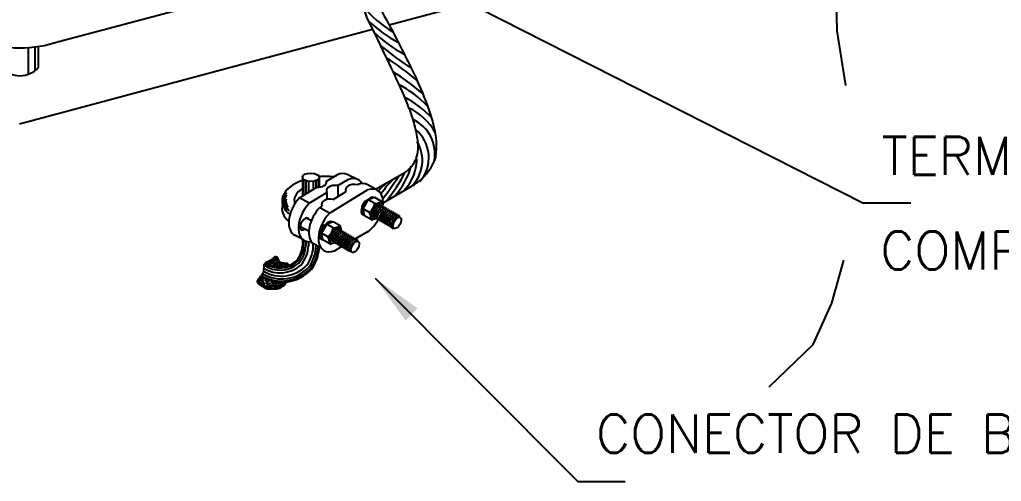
# Model space of a CAD drawing. Header units: millimetres. Extents: x -6218.7 to -6205.6, y -4425 to -4413.8.
# Drawn here: x -6213.36 to -6208.2, y -4421.31 to -4418.89 of the extents above; entities that cross this region are included whole.
import ezdxf

# ---------------------------------------------------------------- set-up
doc = ezdxf.new("R2010")
doc.units = ezdxf.units.MM
doc.header["$LTSCALE"] = 10
doc.layers.add('Termotécnica', color=7, linetype='Continuous')
doc.styles.add('r80', font='romans.shx')

msp = doc.modelspace()

# ---------------------------------------------------------------- linework, layer by layer
at = {"layer": 'Termotécnica', "color": 3}
for p, q in [((-6211.4154, -4418.9139), (-6209.0203, -4418.2722)), ((-6213.3568, -4419.4341), (-6211.5031, -4418.9374)), ((-6211.7447, -4419.7355), (-6211.6888, -4419.7014)), ((-6211.684, -4419.7588), (-6211.6342, -4419.7284)), ((-6211.5846, -4419.725), (-6211.6365, -4419.7002)), ((-6211.8854, -4419.8225), (-6211.7951, -4419.7673)), ((-6211.7292, -4419.9036), (-6211.528, -4419.7807)), ((-6211.7087, -4419.8308), (-6211.641, -4419.7895)), ((-6211.684, -4419.7587), (-6211.684, -4419.8158)), ((-6211.4806, -4419.7811), (-6211.5303, -4419.7525)), ((-6211.8355, -4419.8513), (-6211.8854, -4419.8225)), ((-6211.8355, -4419.8513), (-6211.742, -4419.7942)), ((-6211.742, -4419.7942), (-6211.742, -4419.8318)), ((-6211.7799, -4419.8744), (-6211.7669, -4419.8664)), ((-6211.7292, -4419.9036), (-6211.7799, -4419.8744)), ((-6211.446, -4419.8766), (-6211.4462, -4419.8754)), ((-6211.5929, -4420.0376), (-6211.5265, -4419.9999)), ((-6211.8652, -4420.044), (-6211.9112, -4420.018)), ((-6211.6641, -4420.0043), (-6211.6643, -4420.0031)), ((-6211.7699, -4420.0878), (-6211.8209, -4420.0587)), ((-6211.7027, -4420.1007), (-6211.6619, -4420.0772))]:
    msp.add_line(p, q, dxfattribs=at)
at = {"layer": 'Termotécnica', "color": 4}
msp.add_line((-6213.1504, -4419.0013), (-6211.587, -4418.5823), dxfattribs=at)
at = {"layer": 'Termotécnica', "color": 2}
for p, q in [((-6211.3604, -4418.6134), (-6208.9228, -4419.8507)), ((-6213.2593, -4419.0276), (-6213.2593, -4419.1386)), ((-6211.871, -4419.715), (-6211.871, -4419.8137)), ((-6211.7828, -4419.7142), (-6211.7828, -4419.767)), ((-6211.4863, -4419.7779), (-6211.3443, -4419.6959)), ((-6211.4466, -4419.8483), (-6211.2825, -4419.7534)), ((-6211.5522, -4419.8808), (-6211.5248, -4419.8334)), ((-6211.5374, -4419.8367), (-6211.533, -4419.8393)), ((-6211.5331, -4419.8374), (-6211.5286, -4419.84)), ((-6211.5331, -4419.8374), (-6211.5298, -4419.8421)), ((-6211.533, -4419.8393), (-6211.5303, -4419.8431)), ((-6211.4906, -4419.8215), (-6211.5248, -4419.8334)), ((-6211.4911, -4419.8529), (-6211.5248, -4419.8334)), ((-6211.4545, -4419.8423), (-6211.4906, -4419.8215)), ((-6211.5454, -4419.9164), (-6211.5522, -4419.8808)), ((-6211.5187, -4419.9002), (-6211.5522, -4419.8808)), ((-6211.4635, -4419.8593), (-6211.4645, -4419.8667)), ((-6211.4635, -4419.8593), (-6211.4645, -4419.8667)), ((-6211.4544, -4419.8638), (-6211.4555, -4419.8719)), ((-6211.4476, -4419.8681), (-6211.4519, -4419.846)), ((-6211.4454, -4419.869), (-6211.4465, -4419.8771)), ((-6211.4364, -4419.8742), (-6211.4373, -4419.8816)), ((-6211.4267, -4419.8797), (-6211.4276, -4419.8871)), ((-6211.4179, -4419.885), (-6211.4189, -4419.8923)), ((-6211.4089, -4419.8902), (-6211.4098, -4419.8976)), ((-6211.3998, -4419.8955), (-6211.4008, -4419.9028)), ((-6208.6728, -4419.8507), (-6208.9228, -4419.8507)), ((-6211.8238, -4419.9432), (-6211.8509, -4419.9289)), ((-6211.5093, -4419.9373), (-6211.5454, -4419.9164)), ((-6211.4805, -4419.9293), (-6211.5048, -4419.9377)), ((-6211.5018, -4419.9173), (-6211.4979, -4419.9151)), ((-6211.5018, -4419.9173), (-6211.4979, -4419.9151)), ((-6211.497, -4419.9249), (-6211.4889, -4419.9203)), ((-6211.488, -4419.9301), (-6211.4799, -4419.9255)), ((-6211.479, -4419.9353), (-6211.4709, -4419.9307)), ((-6211.4692, -4419.9408), (-6211.4611, -4419.9362)), ((-6211.4605, -4419.946), (-6211.4524, -4419.9414)), ((-6211.4515, -4419.9513), (-6211.4433, -4419.9467)), ((-6211.391, -4419.9006), (-6211.392, -4419.908)), ((-6211.3821, -4419.9057), (-6211.3831, -4419.9131)), ((-6211.3731, -4419.9107), (-6211.374, -4419.9181)), ((-6211.363, -4419.9155), (-6211.3641, -4419.925)), ((-6211.8371, -4419.9985), (-6211.8831, -4419.9742)), ((-6211.7703, -4420.0085), (-6211.7429, -4419.9611)), ((-6211.7555, -4419.9644), (-6211.7511, -4419.967)), ((-6211.7512, -4419.9651), (-6211.7467, -4419.9677)), ((-6211.7512, -4419.9651), (-6211.7479, -4419.9698)), ((-6211.7511, -4419.967), (-6211.7484, -4419.9708)), ((-6211.7087, -4419.9492), (-6211.7429, -4419.9611)), ((-6211.7092, -4419.9806), (-6211.7429, -4419.9611)), ((-6211.6726, -4419.97), (-6211.7087, -4419.9492)), ((-6211.6816, -4419.987), (-6211.6826, -4419.9944)), ((-6211.6725, -4419.9915), (-6211.6736, -4419.9996)), ((-6211.6657, -4419.9958), (-6211.67, -4419.9737)), ((-6211.6635, -4419.9967), (-6211.6646, -4420.0049)), ((-6211.4424, -4419.9565), (-6211.4343, -4419.9519)), ((-6211.4336, -4419.9616), (-6211.4255, -4419.957)), ((-6211.4247, -4419.9668), (-6211.4166, -4419.9622)), ((-6211.4157, -4419.9718), (-6211.4076, -4419.9672)), ((-6211.4063, -4419.9768), (-6211.3981, -4419.9722)), ((-6211.3983, -4419.9838), (-6211.3927, -4419.9799)), ((-6211.871, -4420.0407), (-6211.871, -4420.0768)), ((-6211.7635, -4420.0441), (-6211.7703, -4420.0085)), ((-6211.7368, -4420.0279), (-6211.7703, -4420.0085)), ((-6211.7274, -4420.065), (-6211.7635, -4420.0441)), ((-6211.7199, -4420.045), (-6211.716, -4420.0428)), ((-6211.7151, -4420.0526), (-6211.707, -4420.048)), ((-6211.6545, -4420.0019), (-6211.6554, -4420.0093)), ((-6211.6448, -4420.0074), (-6211.6457, -4420.0148)), ((-6211.636, -4420.0127), (-6211.637, -4420.02)), ((-6211.627, -4420.0179), (-6211.6279, -4420.0253)), ((-6211.6179, -4420.0232), (-6211.6189, -4420.0305)), ((-6211.6091, -4420.0283), (-6211.6101, -4420.0357)), ((-6211.6002, -4420.0334), (-6211.6012, -4420.0408)), ((-6211.5912, -4420.0385), (-6211.5921, -4420.0458)), ((-6211.5813, -4420.0437), (-6211.5823, -4420.0511)), ((-6211.7828, -4420.0805), (-6211.7828, -4420.0848)), ((-6211.6986, -4420.057), (-6211.7229, -4420.0654)), ((-6211.7061, -4420.0578), (-6211.698, -4420.0532)), ((-6211.6971, -4420.063), (-6211.689, -4420.0584)), ((-6211.6873, -4420.0685), (-6211.6792, -4420.0639)), ((-6211.6786, -4420.0737), (-6211.6705, -4420.0691)), ((-6211.6696, -4420.079), (-6211.6614, -4420.0744)), ((-6211.6605, -4420.0842), (-6211.6524, -4420.0796)), ((-6211.6517, -4420.0893), (-6211.6436, -4420.0848)), ((-6211.6428, -4420.0945), (-6211.6347, -4420.0899)), ((-6211.6338, -4420.0995), (-6211.6257, -4420.0949)), ((-6211.6239, -4420.1048), (-6211.6158, -4420.1002)), ((-6211.4892, -4420.2449), (-6210.424, -4421.3118)), ((-6210.424, -4421.3118), (-6210.174, -4421.3118))]:
    msp.add_line(p, q, dxfattribs=at)
at = {"layer": 'Termotécnica', "color": 1}
for p, q in [((-6213.3113, -4419.0334), (-6213.3113, -4419.1738)), ((-6213.2763, -4419.03), (-6213.2763, -4419.1545)), ((-6211.8648, -4419.7258), (-6211.8648, -4419.8099)), ((-6211.8536, -4419.7319), (-6211.8536, -4419.803)), ((-6211.8388, -4419.7354), (-6211.8388, -4419.794)), ((-6211.8148, -4419.7355), (-6211.8148, -4419.7793)), ((-6211.8001, -4419.7322), (-6211.8001, -4419.7703)), ((-6211.7889, -4419.7258), (-6211.7889, -4419.7674)), ((-6211.8648, -4420.0444), (-6211.8648, -4420.0744)), ((-6211.8536, -4420.0499), (-6211.8536, -4420.0746)), ((-6211.8388, -4420.0528), (-6211.8388, -4420.0749)), ((-6212.0259, -4420.1437), (-6212.0199, -4420.1462)), ((-6212.0229, -4420.1497), (-6212.0259, -4420.1437)), ((-6212.0199, -4420.1462), (-6212.0229, -4420.1497)), ((-6212.0127, -4420.1324), (-6212.0106, -4420.1323)), ((-6212.0344, -4420.1637), (-6212.0284, -4420.1662)), ((-6212.0314, -4420.1696), (-6212.0344, -4420.1637)), ((-6212.0284, -4420.1662), (-6212.0314, -4420.1696)), ((-6211.9671, -4420.1721), (-6211.9611, -4420.1746)), ((-6211.9641, -4420.1781), (-6211.9671, -4420.1721)), ((-6211.9611, -4420.1746), (-6211.9641, -4420.1781)), ((-6211.9572, -4420.1706), (-6211.9512, -4420.1731)), ((-6211.9542, -4420.1766), (-6211.9572, -4420.1706)), ((-6211.9512, -4420.1731), (-6211.9542, -4420.1766)), ((-6212.0782, -4420.2519), (-6212.0753, -4420.2484)), ((-6212.0488, -4420.2598), (-6212.0459, -4420.2564)), ((-6212.0459, -4420.2564), (-6212.0446, -4420.2589)), ((-6212.0882, -4420.2773), (-6212.0852, -4420.2738)), ((-6212.0822, -4420.2798), (-6212.0882, -4420.2773)), ((-6212.0852, -4420.2738), (-6212.0822, -4420.2798)), ((-6212.0728, -4420.2818), (-6212.0698, -4420.2783)), ((-6212.0446, -4420.2589), (-6212.0488, -4420.2598)), ((-6212.0459, -4420.2937), (-6212.0429, -4420.2902)), ((-6212.0399, -4420.2962), (-6212.0459, -4420.2937)), ((-6212.0429, -4420.2902), (-6212.0399, -4420.2962)), ((-6212.0254, -4420.2688), (-6212.0194, -4420.2713)), ((-6212.0224, -4420.2748), (-6212.0254, -4420.2688)), ((-6212.0194, -4420.2713), (-6212.0224, -4420.2748)), ((-6212, -4420.2917), (-6211.994, -4420.2942)), ((-6211.997, -4420.2977), (-6212, -4420.2917)), ((-6211.994, -4420.2942), (-6211.997, -4420.2977)), ((-6211.9801, -4420.2673), (-6211.9741, -4420.2698)), ((-6211.9771, -4420.2733), (-6211.9801, -4420.2673)), ((-6211.9741, -4420.2698), (-6211.9771, -4420.2733))]:
    msp.add_line(p, q, dxfattribs=at)
for points in [[(-6209.0153, -4419.2322), (-6209.0601, -4418.946), (-6209.0682, -4418.6238), (-6209.0182, -4418.2565), (-6208.8885, -4417.8352), (-6208.7622, -4417.5701)], [(-6212.0127, -4420.1324), (-6212.0148, -4420.133), (-6212.0168, -4420.1341), (-6212.0189, -4420.1356), (-6212.021, -4420.1374), (-6212.0232, -4420.1394), (-6212.0255, -4420.1415), (-6212.028, -4420.1437), (-6212.0306, -4420.1458), (-6212.0334, -4420.1479), (-6212.0363, -4420.1498), (-6212.0394, -4420.1516), (-6212.0426, -4420.1533), (-6212.0458, -4420.155), (-6212.049, -4420.1565), (-6212.0523, -4420.158), (-6212.0554, -4420.1594), (-6212.0585, -4420.1608), (-6212.0615, -4420.1623), (-6212.0643, -4420.1638), (-6212.0668, -4420.1656), (-6212.069, -4420.1677), (-6212.0709, -4420.1702), (-6212.0724, -4420.1732), (-6212.0735, -4420.1768), (-6212.074, -4420.1811), (-6212.0743, -4420.1859), (-6212.0744, -4420.1912), (-6212.0746, -4420.1968), (-6212.075, -4420.2026), (-6212.0758, -4420.2086), (-6212.0772, -4420.2145), (-6212.0794, -4420.2203), (-6212.0824, -4420.2258), (-6212.0862, -4420.2311), (-6212.0903, -4420.2361), (-6212.0946, -4420.2409), (-6212.0988, -4420.2453), (-6212.1025, -4420.2496), (-6212.1056, -4420.2535), (-6212.1077, -4420.2572), (-6212.1087, -4420.2606), (-6212.1085, -4420.2637), (-6212.1074, -4420.2667), (-6212.1056, -4420.2695), (-6212.103, -4420.2721), (-6212.1, -4420.2747), (-6212.0966, -4420.2772), (-6212.0929, -4420.2797), (-6212.0892, -4420.2822), (-6212.0854, -4420.2847), (-6212.0816, -4420.2871), (-6212.0779, -4420.2895), (-6212.0743, -4420.2917), (-6212.0708, -4420.2937), (-6212.0675, -4420.2955), (-6212.0645, -4420.297), (-6212.0617, -4420.2982), (-6212.0591, -4420.2992), (-6212.0566, -4420.3), (-6212.0539, -4420.3005), (-6212.0511, -4420.3009), (-6212.048, -4420.3011), (-6212.0444, -4420.3013), (-6212.0403, -4420.3013), (-6212.0355, -4420.3014), (-6212.0302, -4420.3013), (-6212.0246, -4420.3012), (-6212.0188, -4420.301), (-6212.013, -4420.3006), (-6212.0074, -4420.3002), (-6212.0022, -4420.2995), (-6211.9975, -4420.2986), (-6211.9935, -4420.2975), (-6211.9902, -4420.2962), (-6211.9873, -4420.2949), (-6211.9848, -4420.2934), (-6211.9827, -4420.292), (-6211.9807, -4420.2906), (-6211.9789, -4420.2893), (-6211.977, -4420.2882), (-6211.9751, -4420.2872), (-6211.9731, -4420.2863), (-6211.9711, -4420.2855), (-6211.969, -4420.2846), (-6211.9669, -4420.2834), (-6211.9648, -4420.282), (-6211.9628, -4420.2802), (-6211.9609, -4420.2779), (-6211.959, -4420.275), (-6211.9572, -4420.2715), (-6211.9556, -4420.2676), (-6211.9545, -4420.2642)], [(-6212.0131, -4420.1656), (-6212.014, -4420.1656), (-6212.0149, -4420.1654), (-6212.0158, -4420.1651), (-6212.0167, -4420.1647), (-6212.0175, -4420.1642), (-6212.0182, -4420.1636), (-6212.0189, -4420.163), (-6212.0194, -4420.1624), (-6212.0199, -4420.1617), (-6212.0202, -4420.161), (-6212.0204, -4420.1602), (-6212.0205, -4420.1594), (-6212.0205, -4420.1586), (-6212.0203, -4420.1577), (-6212.0201, -4420.1567), (-6212.0198, -4420.1558), (-6212.0194, -4420.1548), (-6212.0189, -4420.1537), (-6212.0184, -4420.1527), (-6212.0178, -4420.1518), (-6212.0171, -4420.1508), (-6212.0165, -4420.15), (-6212.0158, -4420.1493), (-6212.0151, -4420.1488), (-6212.0144, -4420.1485), (-6212.0138, -4420.1483), (-6212.0132, -4420.1482), (-6212.0126, -4420.1483), (-6212.0121, -4420.1485), (-6212.0116, -4420.1488), (-6212.0111, -4420.1492), (-6212.0108, -4420.1497), (-6212.0105, -4420.1502), (-6212.0103, -4420.1508), (-6212.0101, -4420.1514), (-6212.01, -4420.1521), (-6212.0099, -4420.1528), (-6212.0097, -4420.1535), (-6212.0096, -4420.1543), (-6212.0094, -4420.1552), (-6212.0091, -4420.156), (-6212.0088, -4420.1569), (-6212.0085, -4420.1578), (-6212.0083, -4420.1587), (-6212.0081, -4420.1596), (-6212.008, -4420.1605), (-6212.0079, -4420.1613), (-6212.008, -4420.1621), (-6212.0083, -4420.1629), (-6212.0087, -4420.1635), (-6212.0092, -4420.1641), (-6212.0098, -4420.1646), (-6212.0106, -4420.1651), (-6212.0113, -4420.1654), (-6212.0122, -4420.1656)], [(-6211.9451, -4420.1778), (-6211.945, -4420.1777), (-6211.9448, -4420.1748), (-6211.9449, -4420.1724), (-6211.9456, -4420.1706), (-6211.947, -4420.1692), (-6211.9492, -4420.1682), (-6211.9523, -4420.1675), (-6211.9561, -4420.1672), (-6211.9605, -4420.167), (-6211.9652, -4420.1668), (-6211.9701, -4420.1666), (-6211.9748, -4420.1661), (-6211.9792, -4420.1654), (-6211.983, -4420.1642), (-6211.9862, -4420.1626), (-6211.9887, -4420.1605), (-6211.9907, -4420.158), (-6211.9924, -4420.1553), (-6211.9937, -4420.1524), (-6211.9949, -4420.1495), (-6211.9961, -4420.1466), (-6211.9974, -4420.1438), (-6211.9989, -4420.1411), (-6212.0006, -4420.1388), (-6212.0024, -4420.1367), (-6212.0044, -4420.135), (-6212.0064, -4420.1337), (-6212.0085, -4420.1328), (-6212.0106, -4420.1323)], [(-6212.005, -4420.1471), (-6212.0054, -4420.147), (-6212.0059, -4420.1469), (-6212.0063, -4420.1467), (-6212.0067, -4420.1465), (-6212.0071, -4420.1462), (-6212.0075, -4420.1459), (-6212.0078, -4420.1456), (-6212.0081, -4420.1453), (-6212.0082, -4420.1449), (-6212.0084, -4420.1445), (-6212.0085, -4420.1442), (-6212.0085, -4420.1437), (-6212.0084, -4420.1433), (-6212.0084, -4420.1429), (-6212.0082, -4420.1424), (-6212.008, -4420.142), (-6212.0078, -4420.1415), (-6212.0075, -4420.141), (-6212.0072, -4420.1405), (-6212.0069, -4420.14), (-6212.0065, -4420.1396), (-6212.0062, -4420.1392), (-6212.0058, -4420.1389), (-6212.0055, -4420.1386), (-6212.0051, -4420.1385), (-6212.0048, -4420.1384), (-6212.0045, -4420.1384), (-6212.0042, -4420.1384), (-6212.0039, -4420.1386), (-6212.0037, -4420.1387), (-6212.0035, -4420.1389), (-6212.0033, -4420.1392), (-6212.0032, -4420.1395), (-6212.0031, -4420.1397), (-6212.0031, -4420.1401), (-6212.003, -4420.1404), (-6212.003, -4420.1408), (-6212.0029, -4420.1412), (-6212.0029, -4420.1416), (-6212.0028, -4420.142), (-6212.0027, -4420.1424), (-6212.0026, -4420.1429), (-6212.0025, -4420.1433), (-6212.0024, -4420.1438), (-6212.0023, -4420.1442), (-6212.0023, -4420.1447), (-6212.0023, -4420.1451), (-6212.0024, -4420.1455), (-6212.0025, -4420.1459), (-6212.0027, -4420.1462), (-6212.003, -4420.1465), (-6212.0033, -4420.1467), (-6212.0037, -4420.1469), (-6212.0041, -4420.147), (-6212.0045, -4420.1471)], [(-6209.4187, -4420.8151), (-6209.1869, -4420.5933), (-6209.088, -4420.3763), (-6209.026, -4420.1507)], [(-6212.0135, -4420.1776), (-6212.0139, -4420.1775), (-6212.0144, -4420.1774), (-6212.0148, -4420.1772), (-6212.0152, -4420.177), (-6212.0156, -4420.1767), (-6212.016, -4420.1764), (-6212.0163, -4420.1761), (-6212.0165, -4420.1757), (-6212.0167, -4420.1754), (-6212.0169, -4420.175), (-6212.0169, -4420.1746), (-6212.017, -4420.1742), (-6212.0169, -4420.1738), (-6212.0168, -4420.1734), (-6212.0167, -4420.1729), (-6212.0165, -4420.1724), (-6212.0163, -4420.1719), (-6212.016, -4420.1714), (-6212.0157, -4420.171), (-6212.0154, -4420.1705), (-6212.015, -4420.1701), (-6212.0147, -4420.1697), (-6212.0143, -4420.1694), (-6212.014, -4420.1691), (-6212.0136, -4420.1689), (-6212.0133, -4420.1689), (-6212.013, -4420.1689), (-6212.0127, -4420.1689), (-6212.0124, -4420.169), (-6212.0122, -4420.1692), (-6212.012, -4420.1694), (-6212.0118, -4420.1697), (-6212.0117, -4420.1699), (-6212.0116, -4420.1702), (-6212.0116, -4420.1705), (-6212.0115, -4420.1709), (-6212.0115, -4420.1712), (-6212.0114, -4420.1716), (-6212.0114, -4420.172), (-6212.0113, -4420.1725), (-6212.0112, -4420.1729), (-6212.0111, -4420.1734), (-6212.011, -4420.1738), (-6212.0109, -4420.1743), (-6212.0108, -4420.1747), (-6212.0108, -4420.1752), (-6212.0108, -4420.1756), (-6212.0108, -4420.176), (-6212.011, -4420.1763), (-6212.0112, -4420.1767), (-6212.0115, -4420.1769), (-6212.0118, -4420.1772), (-6212.0122, -4420.1774), (-6212.0126, -4420.1775), (-6212.013, -4420.1775)], [(-6211.9943, -4420.1786), (-6211.9953, -4420.1785), (-6211.9962, -4420.1783), (-6211.9971, -4420.178), (-6211.9979, -4420.1776), (-6211.9987, -4420.1772), (-6211.9995, -4420.1766), (-6212.0002, -4420.176), (-6212.0007, -4420.1753), (-6212.0011, -4420.1747), (-6212.0015, -4420.1739), (-6212.0017, -4420.1732), (-6212.0017, -4420.1724), (-6212.0017, -4420.1715), (-6212.0016, -4420.1706), (-6212.0014, -4420.1697), (-6212.0011, -4420.1687), (-6212.0007, -4420.1677), (-6212.0002, -4420.1667), (-6211.9996, -4420.1657), (-6211.999, -4420.1647), (-6211.9984, -4420.1638), (-6211.9977, -4420.163), (-6211.9971, -4420.1623), (-6211.9964, -4420.1618), (-6211.9957, -4420.1614), (-6211.9951, -4420.1612), (-6211.9944, -4420.1612), (-6211.9939, -4420.1613), (-6211.9933, -4420.1615), (-6211.9928, -4420.1618), (-6211.9924, -4420.1622), (-6211.9921, -4420.1626), (-6211.9918, -4420.1631), (-6211.9916, -4420.1637), (-6211.9914, -4420.1643), (-6211.9913, -4420.165), (-6211.9911, -4420.1657), (-6211.991, -4420.1665), (-6211.9908, -4420.1673), (-6211.9906, -4420.1681), (-6211.9904, -4420.169), (-6211.9901, -4420.1699), (-6211.9898, -4420.1708), (-6211.9896, -4420.1717), (-6211.9894, -4420.1726), (-6211.9892, -4420.1735), (-6211.9892, -4420.1743), (-6211.9893, -4420.1751), (-6211.9896, -4420.1758), (-6211.99, -4420.1765), (-6211.9905, -4420.1771), (-6211.9911, -4420.1776), (-6211.9918, -4420.178), (-6211.9926, -4420.1783), (-6211.9935, -4420.1785)], [(-6211.9803, -4420.1794), (-6211.9808, -4420.1793), (-6211.9812, -4420.1792), (-6211.9817, -4420.179), (-6211.9821, -4420.1788), (-6211.9825, -4420.1785), (-6211.9828, -4420.1782), (-6211.9831, -4420.1779), (-6211.9834, -4420.1776), (-6211.9836, -4420.1772), (-6211.9837, -4420.1768), (-6211.9838, -4420.1765), (-6211.9838, -4420.1761), (-6211.9838, -4420.1756), (-6211.9837, -4420.1752), (-6211.9836, -4420.1747), (-6211.9834, -4420.1743), (-6211.9832, -4420.1738), (-6211.9829, -4420.1733), (-6211.9826, -4420.1728), (-6211.9822, -4420.1723), (-6211.9819, -4420.1719), (-6211.9815, -4420.1715), (-6211.9812, -4420.1712), (-6211.9808, -4420.1709), (-6211.9805, -4420.1708), (-6211.9802, -4420.1707), (-6211.9798, -4420.1707), (-6211.9796, -4420.1708), (-6211.9793, -4420.1709), (-6211.9791, -4420.171), (-6211.9789, -4420.1712), (-6211.9787, -4420.1715), (-6211.9786, -4420.1718), (-6211.9785, -4420.1721), (-6211.9784, -4420.1724), (-6211.9784, -4420.1727), (-6211.9783, -4420.1731), (-6211.9783, -4420.1735), (-6211.9782, -4420.1739), (-6211.9782, -4420.1743), (-6211.9781, -4420.1747), (-6211.9779, -4420.1752), (-6211.9778, -4420.1756), (-6211.9777, -4420.1761), (-6211.9777, -4420.1766), (-6211.9776, -4420.177), (-6211.9776, -4420.1774), (-6211.9777, -4420.1778), (-6211.9779, -4420.1782), (-6211.9781, -4420.1785), (-6211.9784, -4420.1788), (-6211.9787, -4420.179), (-6211.9791, -4420.1792), (-6211.9795, -4420.1793), (-6211.9799, -4420.1794)], [(-6212.0887, -4420.2708), (-6212.0896, -4420.2707), (-6212.0905, -4420.2705), (-6212.0914, -4420.2702), (-6212.0923, -4420.2698), (-6212.0931, -4420.2694), (-6212.0939, -4420.2688), (-6212.0945, -4420.2682), (-6212.0951, -4420.2675), (-6212.0955, -4420.2669), (-6212.0958, -4420.2661), (-6212.096, -4420.2654), (-6212.0961, -4420.2646), (-6212.0961, -4420.2637), (-6212.096, -4420.2628), (-6212.0957, -4420.2619), (-6212.0954, -4420.2609), (-6212.095, -4420.2599), (-6212.0945, -4420.2589), (-6212.094, -4420.2579), (-6212.0934, -4420.2569), (-6212.0928, -4420.256), (-6212.0921, -4420.2552), (-6212.0914, -4420.2545), (-6212.0908, -4420.254), (-6212.0901, -4420.2536), (-6212.0894, -4420.2534), (-6212.0888, -4420.2534), (-6212.0882, -4420.2535), (-6212.0877, -4420.2537), (-6212.0872, -4420.254), (-6212.0868, -4420.2544), (-6212.0864, -4420.2548), (-6212.0862, -4420.2553), (-6212.0859, -4420.2559), (-6212.0858, -4420.2565), (-6212.0856, -4420.2572), (-6212.0855, -4420.2579), (-6212.0853, -4420.2587), (-6212.0852, -4420.2595), (-6212.085, -4420.2603), (-6212.0847, -4420.2612), (-6212.0845, -4420.2621), (-6212.0842, -4420.263), (-6212.0839, -4420.2639), (-6212.0837, -4420.2648), (-6212.0836, -4420.2657), (-6212.0836, -4420.2665), (-6212.0837, -4420.2673), (-6212.0839, -4420.268), (-6212.0843, -4420.2687), (-6212.0848, -4420.2693), (-6212.0855, -4420.2698), (-6212.0862, -4420.2702), (-6212.087, -4420.2705), (-6212.0878, -4420.2707)], [(-6212.0876, -4420.2469), (-6212.088, -4420.2469), (-6212.0885, -4420.2467), (-6212.0889, -4420.2466), (-6212.0893, -4420.2463), (-6212.0897, -4420.2461), (-6212.0901, -4420.2458), (-6212.0904, -4420.2455), (-6212.0907, -4420.2451), (-6212.0909, -4420.2447), (-6212.091, -4420.2444), (-6212.0911, -4420.244), (-6212.0911, -4420.2436), (-6212.0911, -4420.2432), (-6212.091, -4420.2427), (-6212.0908, -4420.2423), (-6212.0906, -4420.2418), (-6212.0904, -4420.2413), (-6212.0901, -4420.2408), (-6212.0898, -4420.2403), (-6212.0895, -4420.2399), (-6212.0892, -4420.2394), (-6212.0888, -4420.239), (-6212.0884, -4420.2387), (-6212.0881, -4420.2385), (-6212.0877, -4420.2383), (-6212.0874, -4420.2382), (-6212.0871, -4420.2382), (-6212.0868, -4420.2383), (-6212.0866, -4420.2384), (-6212.0863, -4420.2386), (-6212.0861, -4420.2388), (-6212.086, -4420.239), (-6212.0858, -4420.2393), (-6212.0857, -4420.2396), (-6212.0857, -4420.2399), (-6212.0856, -4420.2402), (-6212.0856, -4420.2406), (-6212.0855, -4420.241), (-6212.0855, -4420.2414), (-6212.0854, -4420.2418), (-6212.0853, -4420.2423), (-6212.0852, -4420.2427), (-6212.0851, -4420.2432), (-6212.085, -4420.2436), (-6212.0849, -4420.2441), (-6212.0849, -4420.2445), (-6212.0849, -4420.2449), (-6212.085, -4420.2453), (-6212.0851, -4420.2457), (-6212.0853, -4420.246), (-6212.0856, -4420.2463), (-6212.0859, -4420.2465), (-6212.0863, -4420.2467), (-6212.0867, -4420.2468), (-6212.0871, -4420.2469)], [(-6212.0535, -4420.2628), (-6212.0539, -4420.2627), (-6212.0544, -4420.2626), (-6212.0548, -4420.2624), (-6212.0552, -4420.2622), (-6212.0556, -4420.2619), (-6212.056, -4420.2616), (-6212.0563, -4420.2613), (-6212.0565, -4420.261), (-6212.0567, -4420.2606), (-6212.0569, -4420.2602), (-6212.057, -4420.2599), (-6212.057, -4420.2595), (-6212.0569, -4420.259), (-6212.0568, -4420.2586), (-6212.0567, -4420.2581), (-6212.0565, -4420.2577), (-6212.0563, -4420.2572), (-6212.056, -4420.2567), (-6212.0557, -4420.2562), (-6212.0554, -4420.2557), (-6212.055, -4420.2553), (-6212.0547, -4420.2549), (-6212.0543, -4420.2546), (-6212.054, -4420.2543), (-6212.0536, -4420.2542), (-6212.0533, -4420.2541), (-6212.053, -4420.2541), (-6212.0527, -4420.2542), (-6212.0524, -4420.2543), (-6212.0522, -4420.2544), (-6212.052, -4420.2547), (-6212.0518, -4420.2549), (-6212.0517, -4420.2552), (-6212.0516, -4420.2555), (-6212.0516, -4420.2558), (-6212.0515, -4420.2561), (-6212.0515, -4420.2565), (-6212.0514, -4420.2569), (-6212.0514, -4420.2573), (-6212.0513, -4420.2577), (-6212.0512, -4420.2581), (-6212.0511, -4420.2586), (-6212.051, -4420.259), (-6212.0509, -4420.2595), (-6212.0508, -4420.26), (-6212.0508, -4420.2604), (-6212.0508, -4420.2608), (-6212.0508, -4420.2612), (-6212.051, -4420.2616), (-6212.0512, -4420.2619), (-6212.0515, -4420.2622), (-6212.0518, -4420.2624), (-6212.0522, -4420.2626), (-6212.0526, -4420.2627), (-6212.053, -4420.2628)], [(-6212.0496, -4420.289), (-6212.0496, -4420.2899), (-6212.0498, -4420.2909), (-6212.0501, -4420.2918), (-6212.0505, -4420.2926), (-6212.051, -4420.2934), (-6212.0515, -4420.2942), (-6212.0522, -4420.2948), (-6212.0528, -4420.2954), (-6212.0535, -4420.2958), (-6212.0542, -4420.2962), (-6212.055, -4420.2963), (-6212.0558, -4420.2964), (-6212.0566, -4420.2964), (-6212.0575, -4420.2963), (-6212.0584, -4420.2961), (-6212.0594, -4420.2958), (-6212.0604, -4420.2954), (-6212.0614, -4420.2949), (-6212.0625, -4420.2943), (-6212.0634, -4420.2937), (-6212.0643, -4420.2931), (-6212.0652, -4420.2924), (-6212.0658, -4420.2918), (-6212.0664, -4420.2911), (-6212.0667, -4420.2904), (-6212.0669, -4420.2898), (-6212.067, -4420.2891), (-6212.0669, -4420.2886), (-6212.0667, -4420.288), (-6212.0664, -4420.2875), (-6212.066, -4420.2871), (-6212.0655, -4420.2868), (-6212.065, -4420.2865), (-6212.0644, -4420.2863), (-6212.0638, -4420.2861), (-6212.0631, -4420.2859), (-6212.0624, -4420.2858), (-6212.0617, -4420.2857), (-6212.0609, -4420.2855), (-6212.06, -4420.2853), (-6212.0591, -4420.2851), (-6212.0583, -4420.2848), (-6212.0573, -4420.2845), (-6212.0564, -4420.2843), (-6212.0556, -4420.284), (-6212.0547, -4420.2839), (-6212.0538, -4420.2839), (-6212.0531, -4420.284), (-6212.0523, -4420.2843), (-6212.0516, -4420.2846), (-6212.0511, -4420.2852), (-6212.0505, -4420.2858), (-6212.0501, -4420.2865), (-6212.0498, -4420.2873), (-6212.0496, -4420.2882)], [(-6212.0535, -4420.2776), (-6212.0539, -4420.2775), (-6212.0544, -4420.2774), (-6212.0548, -4420.2772), (-6212.0552, -4420.277), (-6212.0556, -4420.2767), (-6212.056, -4420.2764), (-6212.0563, -4420.2761), (-6212.0565, -4420.2758), (-6212.0567, -4420.2754), (-6212.0569, -4420.275), (-6212.057, -4420.2746), (-6212.057, -4420.2742), (-6212.0569, -4420.2738), (-6212.0568, -4420.2734), (-6212.0567, -4420.2729), (-6212.0565, -4420.2724), (-6212.0563, -4420.272), (-6212.056, -4420.2715), (-6212.0557, -4420.271), (-6212.0554, -4420.2705), (-6212.055, -4420.2701), (-6212.0547, -4420.2697), (-6212.0543, -4420.2694), (-6212.054, -4420.2691), (-6212.0536, -4420.269), (-6212.0533, -4420.2689), (-6212.053, -4420.2689), (-6212.0527, -4420.2689), (-6212.0524, -4420.269), (-6212.0522, -4420.2692), (-6212.052, -4420.2694), (-6212.0518, -4420.2697), (-6212.0517, -4420.2699), (-6212.0516, -4420.2702), (-6212.0516, -4420.2705), (-6212.0515, -4420.2709), (-6212.0515, -4420.2713), (-6212.0514, -4420.2716), (-6212.0514, -4420.272), (-6212.0513, -4420.2725), (-6212.0512, -4420.2729), (-6212.0511, -4420.2734), (-6212.051, -4420.2738), (-6212.0509, -4420.2743), (-6212.0508, -4420.2747), (-6212.0508, -4420.2752), (-6212.0508, -4420.2756), (-6212.0508, -4420.276), (-6212.051, -4420.2763), (-6212.0512, -4420.2767), (-6212.0515, -4420.2769), (-6212.0518, -4420.2772), (-6212.0522, -4420.2774), (-6212.0526, -4420.2775), (-6212.053, -4420.2776)], [(-6212.0322, -4420.2846), (-6212.0322, -4420.2837), (-6212.032, -4420.2828), (-6212.0317, -4420.2819), (-6212.0313, -4420.2811), (-6212.0308, -4420.2802), (-6212.0303, -4420.2795), (-6212.0297, -4420.2788), (-6212.029, -4420.2783), (-6212.0283, -4420.2778), (-6212.0276, -4420.2775), (-6212.0268, -4420.2773), (-6212.026, -4420.2772), (-6212.0252, -4420.2773), (-6212.0243, -4420.2774), (-6212.0234, -4420.2776), (-6212.0224, -4420.2779), (-6212.0214, -4420.2783), (-6212.0204, -4420.2788), (-6212.0193, -4420.2793), (-6212.0184, -4420.2799), (-6212.0175, -4420.2806), (-6212.0167, -4420.2812), (-6212.016, -4420.2819), (-6212.0154, -4420.2826), (-6212.0151, -4420.2833), (-6212.0149, -4420.2839), (-6212.0148, -4420.2845), (-6212.0149, -4420.2851), (-6212.0151, -4420.2857), (-6212.0154, -4420.2861), (-6212.0158, -4420.2866), (-6212.0163, -4420.2869), (-6212.0168, -4420.2872), (-6212.0174, -4420.2874), (-6212.018, -4420.2876), (-6212.0187, -4420.2877), (-6212.0194, -4420.2879), (-6212.0202, -4420.288), (-6212.021, -4420.2882), (-6212.0218, -4420.2884), (-6212.0227, -4420.2886), (-6212.0236, -4420.2889), (-6212.0245, -4420.2892), (-6212.0254, -4420.2894), (-6212.0263, -4420.2896), (-6212.0271, -4420.2898), (-6212.028, -4420.2898), (-6212.0288, -4420.2897), (-6212.0295, -4420.2894), (-6212.0302, -4420.289), (-6212.0308, -4420.2885), (-6212.0313, -4420.2879), (-6212.0317, -4420.2872), (-6212.032, -4420.2864), (-6212.0322, -4420.2855)], [(-6212.0102, -4420.2986), (-6212.0107, -4420.2985), (-6212.0111, -4420.2984), (-6212.0116, -4420.2982), (-6212.012, -4420.298), (-6212.0124, -4420.2977), (-6212.0128, -4420.2974), (-6212.0131, -4420.2971), (-6212.0133, -4420.2967), (-6212.0135, -4420.2964), (-6212.0137, -4420.296), (-6212.0137, -4420.2956), (-6212.0137, -4420.2952), (-6212.0137, -4420.2948), (-6212.0136, -4420.2944), (-6212.0135, -4420.2939), (-6212.0133, -4420.2934), (-6212.0131, -4420.2929), (-6212.0128, -4420.2924), (-6212.0125, -4420.292), (-6212.0122, -4420.2915), (-6212.0118, -4420.2911), (-6212.0115, -4420.2907), (-6212.0111, -4420.2903), (-6212.0108, -4420.2901), (-6212.0104, -4420.2899), (-6212.0101, -4420.2899), (-6212.0098, -4420.2899), (-6212.0095, -4420.2899), (-6212.0092, -4420.29), (-6212.009, -4420.2902), (-6212.0088, -4420.2904), (-6212.0086, -4420.2907), (-6212.0085, -4420.2909), (-6212.0084, -4420.2912), (-6212.0083, -4420.2915), (-6212.0083, -4420.2919), (-6212.0082, -4420.2922), (-6212.0082, -4420.2926), (-6212.0081, -4420.293), (-6212.0081, -4420.2935), (-6212.008, -4420.2939), (-6212.0079, -4420.2944), (-6212.0077, -4420.2948), (-6212.0076, -4420.2953), (-6212.0076, -4420.2957), (-6212.0075, -4420.2962), (-6212.0075, -4420.2966), (-6212.0076, -4420.297), (-6212.0078, -4420.2973), (-6212.008, -4420.2977), (-6212.0083, -4420.2979), (-6212.0086, -4420.2982), (-6212.009, -4420.2983), (-6212.0094, -4420.2985), (-6212.0098, -4420.2985)], [(-6212.0045, -4420.2734), (-6212.0049, -4420.2733), (-6212.0054, -4420.2732), (-6212.0058, -4420.273), (-6212.0063, -4420.2728), (-6212.0066, -4420.2725), (-6212.007, -4420.2722), (-6212.0073, -4420.2719), (-6212.0076, -4420.2716), (-6212.0078, -4420.2712), (-6212.0079, -4420.2708), (-6212.008, -4420.2704), (-6212.008, -4420.27), (-6212.008, -4420.2696), (-6212.0079, -4420.2692), (-6212.0077, -4420.2687), (-6212.0075, -4420.2682), (-6212.0073, -4420.2678), (-6212.007, -4420.2673), (-6212.0067, -4420.2668), (-6212.0064, -4420.2663), (-6212.0061, -4420.2659), (-6212.0057, -4420.2655), (-6212.0054, -4420.2652), (-6212.005, -4420.2649), (-6212.0047, -4420.2648), (-6212.0043, -4420.2647), (-6212.004, -4420.2647), (-6212.0037, -4420.2647), (-6212.0035, -4420.2648), (-6212.0032, -4420.265), (-6212.003, -4420.2652), (-6212.0029, -4420.2655), (-6212.0027, -4420.2657), (-6212.0027, -4420.266), (-6212.0026, -4420.2663), (-6212.0025, -4420.2667), (-6212.0025, -4420.2671), (-6212.0024, -4420.2674), (-6212.0024, -4420.2678), (-6212.0023, -4420.2683), (-6212.0022, -4420.2687), (-6212.0021, -4420.2692), (-6212.002, -4420.2696), (-6212.0019, -4420.2701), (-6212.0018, -4420.2705), (-6212.0018, -4420.271), (-6212.0018, -4420.2714), (-6212.0019, -4420.2718), (-6212.002, -4420.2721), (-6212.0022, -4420.2725), (-6212.0025, -4420.2727), (-6212.0028, -4420.273), (-6212.0032, -4420.2732), (-6212.0036, -4420.2733), (-6212.004, -4420.2734)], [(-6211.9879, -4420.2866), (-6211.9888, -4420.2866), (-6211.9897, -4420.2864), (-6211.9906, -4420.2861), (-6211.9914, -4420.2857), (-6211.9923, -4420.2852), (-6211.993, -4420.2847), (-6211.9937, -4420.2841), (-6211.9942, -4420.2834), (-6211.9947, -4420.2827), (-6211.995, -4420.282), (-6211.9952, -4420.2812), (-6211.9953, -4420.2804), (-6211.9952, -4420.2796), (-6211.9951, -4420.2787), (-6211.9949, -4420.2778), (-6211.9946, -4420.2768), (-6211.9942, -4420.2758), (-6211.9937, -4420.2748), (-6211.9932, -4420.2737), (-6211.9926, -4420.2728), (-6211.9919, -4420.2719), (-6211.9913, -4420.2711), (-6211.9906, -4420.2704), (-6211.9899, -4420.2698), (-6211.9892, -4420.2695), (-6211.9886, -4420.2693), (-6211.988, -4420.2692), (-6211.9874, -4420.2693), (-6211.9868, -4420.2695), (-6211.9864, -4420.2698), (-6211.9859, -4420.2702), (-6211.9856, -4420.2707), (-6211.9853, -4420.2712), (-6211.9851, -4420.2718), (-6211.9849, -4420.2724), (-6211.9848, -4420.2731), (-6211.9846, -4420.2738), (-6211.9845, -4420.2746), (-6211.9843, -4420.2754), (-6211.9841, -4420.2762), (-6211.9839, -4420.2771), (-6211.9836, -4420.278), (-6211.9833, -4420.2789), (-6211.9831, -4420.2798), (-6211.9829, -4420.2807), (-6211.9827, -4420.2815), (-6211.9827, -4420.2824), (-6211.9828, -4420.2832), (-6211.9831, -4420.2839), (-6211.9835, -4420.2846), (-6211.984, -4420.2852), (-6211.9846, -4420.2857), (-6211.9853, -4420.2861), (-6211.9861, -4420.2864), (-6211.987, -4420.2866)]]:
    msp.add_lwpolyline(points, dxfattribs=at)
at = {"layer": 'Termotécnica', "color": 2}
for points in [[(-6211.4295, -4418.8879), (-6211.4236, -4418.8987), (-6211.409, -4418.926), (-6211.3962, -4418.95), (-6211.385, -4418.9715), (-6211.375, -4418.991), (-6211.3658, -4419.009), (-6211.3571, -4419.0262), (-6211.3486, -4419.0429), (-6211.3402, -4419.0595), (-6211.3319, -4419.0759), (-6211.3236, -4419.0922), (-6211.3154, -4419.1087), (-6211.3071, -4419.1252), (-6211.2989, -4419.1421), (-6211.2906, -4419.1593), (-6211.2823, -4419.1769), (-6211.2739, -4419.1949), (-6211.2655, -4419.2134), (-6211.2571, -4419.2324), (-6211.2487, -4419.2518), (-6211.2404, -4419.2716), (-6211.2322, -4419.2918), (-6211.224, -4419.3125), (-6211.2161, -4419.3337), (-6211.2083, -4419.3551), (-6211.2009, -4419.3768), (-6211.194, -4419.3987), (-6211.1876, -4419.4205), (-6211.1819, -4419.4423), (-6211.177, -4419.4639), (-6211.173, -4419.4853), (-6211.1699, -4419.5063), (-6211.168, -4419.5269), (-6211.1672, -4419.5473), (-6211.1675, -4419.5673), (-6211.1691, -4419.5872), (-6211.1719, -4419.6068), (-6211.1761, -4419.6263), (-6211.1767, -4419.6283)], [(-6211.5115, -4418.9206), (-6211.5051, -4418.9335), (-6211.4891, -4418.9658), (-6211.4748, -4418.995), (-6211.4618, -4419.0217), (-6211.4499, -4419.0466), (-6211.4386, -4419.0702), (-6211.4277, -4419.0931), (-6211.417, -4419.1156), (-6211.4064, -4419.1379), (-6211.396, -4419.1599), (-6211.3858, -4419.1816), (-6211.3759, -4419.2028), (-6211.3664, -4419.2235), (-6211.3573, -4419.2436), (-6211.3486, -4419.2631), (-6211.3404, -4419.2818), (-6211.3328, -4419.2999), (-6211.3256, -4419.3173), (-6211.319, -4419.3339), (-6211.3128, -4419.3498), (-6211.3071, -4419.3649), (-6211.3019, -4419.3792), (-6211.2972, -4419.3927), (-6211.293, -4419.4055), (-6211.2892, -4419.4176), (-6211.2858, -4419.429), (-6211.2827, -4419.44), (-6211.28, -4419.4506), (-6211.2775, -4419.461), (-6211.2752, -4419.4711), (-6211.2731, -4419.4812), (-6211.2711, -4419.4913), (-6211.2693, -4419.5015), (-6211.2677, -4419.5119), (-6211.2664, -4419.5224), (-6211.2655, -4419.5332), (-6211.2649, -4419.5444), (-6211.2647, -4419.5559), (-6211.2651, -4419.5678), (-6211.2659, -4419.5803), (-6211.2677, -4419.5932), (-6211.2706, -4419.6065), (-6211.275, -4419.6202), (-6211.2763, -4419.6232)], [(-6211.2825, -4419.7534), (-6211.2649, -4419.7411), (-6211.2484, -4419.7274), (-6211.233, -4419.7124), (-6211.2188, -4419.6964), (-6211.206, -4419.6797), (-6211.1946, -4419.6627), (-6211.1848, -4419.6454), (-6211.1767, -4419.6283)]]:
    msp.add_lwpolyline(points, dxfattribs=at)
for centre, radius, start, end in [((-6211.1982, -4418.7412), 0.361, 176.3836, 209.7908), ((-6211.2158, -4418.7458), 0.2566, 172.9262, 213.609), ((-6213.3555, -4419.0528), 0.1289, 221.7357, 318.2643), ((-6211.4169, -4419.5599), 0.1542, 298.1099, 335.7636), ((-6211.4868, -4419.8106), 0.0423, 263.8108, 314.501), ((-6211.4573, -4419.847), 0.00548, 10.8846, 60), ((-6211.5637, -4419.8425), 0.0731, 307.9969, 352.0248), ((-6211.553, -4419.9252), 0.0425, 345.5818, 36.1065), ((-6211.5066, -4419.9325), 0.00548, 240, 289.1165), ((-6211.7818, -4419.9702), 0.0731, 307.9969, 352.0248), ((-6211.7049, -4419.9383), 0.0423, 263.8108, 314.501), ((-6211.6754, -4419.9748), 0.00548, 10.8846, 60), ((-6211.7711, -4420.0529), 0.0425, 345.5818, 36.1065), ((-6212.0036, -4420.068), 0.1329, 319.8744, 356.1719), ((-6211.9981, -4420.0768), 0.2152, 348.1354, 357.8788), ((-6211.7247, -4420.0602), 0.00548, 240, 289.1165), ((-6211.9876, -4420.0519), 0.1329, 236.1528, 310.0848), ((-6211.9968, -4420.0707), 0.2152, 324.1919, 346.467), ((-6211.9803, -4420.0506), 0.2152, 239.3519, 317.2769)]:
    msp.add_arc(centre, radius, start, end, dxfattribs=at)
at = {"layer": 'Termotécnica', "color": 1}
for centre, radius, start, end in [((-6211.0784, -4418.4166), 0.6211, 220.3416, 239.2699), ((-6211.0533, -4418.4128), 0.672, 225.1606, 242.2575), ((-6211.0347, -4418.4895), 0.6525, 224.9035, 242.5146), ((-6210.5905, -4418.0082), 1.3361, 229.4213, 237.9969), ((-6212.0409, -4420.0905), 1.1736, 48.8262, 58.5919), ((-6212.3648, -4420.6178), 1.752, 50.1454, 56.368), ((-6211.6246, -4419.7318), 0.5672, 43.6057, 62.9077), ((-6211.6014, -4419.7945), 0.5672, 43.6057, 61.8473), ((-6211.4427, -4419.6305), 0.309, 29.1817, 65.1203), ((-6211.3759, -4419.5926), 0.2013, 348.985, 65.2471), ((-6211.3968, -4419.6114), 0.1905, 319.0379, 51.2654), ((-6211.4298, -4419.6263), 0.1896, 314.3769, 31.2115), ((-6211.4959, -4419.6225), 0.226, 313.1537, 4.2817), ((-6212.0102, -4419.3511), 0.7579, 319.9807, 333.5927), ((-6211.6918, -4419.5411), 0.4095, 318.4159, 343.5249), ((-6211.1057, -4420.0345), 0.4218, 131.7806, 146.5633), ((-6219.1107, -4414.3137), 9.4405, 324.25695, 325.17871), ((-6211.1942, -4420.0856), 0.4218, 131.7806, 133.4054), ((-6211.1499, -4420.0601), 0.4218, 131.7806, 139.6211), ((-6211.908, -4419.8388), 0.0624, 136.5351, 237.755), ((-6211.9047, -4419.8395), 0.0593, 147.6873, 229.4287), ((-6211.9056, -4419.8384), 0.0517, 170.4215, 217.651), ((-6212.0036, -4420.068), 0.139, 319.7241, 357.3632), ((-6212.0036, -4420.068), 0.1502, 319.3097, 357.4635), ((-6212.0036, -4420.068), 0.1649, 318.9219, 357.5795), ((-6211.9968, -4420.0707), 0.1832, 324.8828, 2.4673), ((-6211.9968, -4420.0707), 0.1979, 324.4943, 359.8217), ((-6211.9968, -4420.0707), 0.2091, 324.2927, 358.0997), ((-6211.9803, -4420.0506), 0.2091, 239.6119, 317.1761), ((-6211.9803, -4420.0506), 0.1979, 239.7335, 316.9745), ((-6211.9803, -4420.0506), 0.1832, 238.6618, 316.586), ((-6211.9876, -4420.0519), 0.1649, 238.1983, 311.0373), ((-6211.9876, -4420.0519), 0.1502, 235.3, 310.6494), ((-6211.9876, -4420.0521), 0.1388, 235.0597, 310.3947)]:
    msp.add_arc(centre, radius, start, end, dxfattribs=at)
at = {"layer": 'Termotécnica', "color": 4}
msp.add_arc((-6213.3568, -4418.3864), 0.6486, 251.4477, 288.5526, dxfattribs=at)
at = {"layer": 'Termotécnica', "color": 2}
for centre, major_axis, ratio, start_param, end_param in [((-6211.758, -4419.8355), (-0.2196, -0.0053), 0.564918, 5.237741, 6.891096), ((-6211.7571, -4419.8348), (0.2198, 0.0053), 0.564445, 1.332797, 1.676119), ((-6211.7516, -4419.8335), (0.1619, 0.0039), 0.564445, 2.381332, 3.336274), ((-6211.5276, -4419.8669), (-0.0262, -0.0449), 0.499695, -1.988379, 0.104156), ((-6211.5231, -4419.8695), (-0.0262, -0.0449), 0.499695, 4.294745, 6.435996), ((-6211.5258, -4419.8679), (-0.0273, -0.0469), 0.440757, 3.023327, 4.28105), ((-6211.5213, -4419.8705), (-0.0273, -0.0469), 0.440757, 3.185665, 4.034466), ((-6211.4799, -4419.8909), (-0.0238, -0.0412), 0.500279, -3.871922, 0.848217), ((-6211.7588, -4419.8748), (0.2198, 0.0053), 0.564445, 2.959952, 3.711341), ((-6211.4799, -4419.8909), (-0.0179, -0.031), 0.500279, 2.861531, 6.228609), ((-6211.7439, -4419.9956), (-0.0273, -0.0469), 0.440757, 3.023327, 4.28105), ((-6211.7394, -4419.9982), (-0.0273, -0.0469), 0.440757, 3.185665, 4.034466), ((-6211.7457, -4419.9946), (-0.0262, -0.0449), 0.499695, -1.988379, 0.104156), ((-6211.7412, -4419.9972), (-0.0262, -0.0449), 0.499695, 4.294745, 6.435996), ((-6211.698, -4420.0186), (-0.0238, -0.0412), 0.500279, -3.871922, 0.848217), ((-6211.698, -4420.0186), (-0.0179, -0.031), 0.500279, 2.861531, 6.228609)]:
    msp.add_ellipse(centre, major_axis=major_axis, ratio=ratio, start_param=start_param, end_param=end_param, dxfattribs=at)
for centre, major_axis, ratio in [((-6211.8269, -4419.7147), (-0.0441, 0.0001), 0.495526), ((-6211.3732, -4419.9544), (-0.0165, -0.0286), 0.500279), ((-6211.5938, -4420.0804), (-0.0165, -0.0286), 0.500279)]:
    msp.add_ellipse(centre, major_axis=major_axis, ratio=ratio, dxfattribs=at)
at = {"layer": 'Termotécnica', "color": 3}
for centre, major_axis, ratio, start_param, end_param in [((-6211.7905, -4419.7405), (-0.0466, 0), 0.577432, 1.471972, 3.327416), ((-6211.6992, -4419.8179), (0.0669, 0.1156), 0.605501, 0.050793, 0.654032), ((-6211.6437, -4419.8441), (0.0669, 0.1156), 0.605501, 5.951176, 6.947318), ((-6211.6983, -4419.7843), (-0.0469, 0), 0.574214, 4.402587, 6.65805), ((-6211.5973, -4419.7796), (-0.0469, 0), 0.574214, 4.402587, 6.65805), ((-6211.593, -4419.8703), (0.0669, 0.1156), 0.605501, 0.050793, 0.654032), ((-6211.5433, -4419.8989), (0.0669, 0.1156), 0.605501, 5.312086, 6.887493), ((-6211.8466, -4419.9029), (0.0662, 0.1146), 0.605501, 1.180363, 3.209212), ((-6211.7234, -4419.8564), (-0.0469, 0), 0.574214, 4.392401, 6.664633), ((-6211.7962, -4419.9317), (0.0662, 0.1146), 0.605501, 1.18345, 3.59709), ((-6211.7413, -4419.9554), (0.0662, 0.1146), 0.605501, 1.176199, 2.925575), ((-6211.8597, -4419.9601), (-0.0179, -0.031), 0.500279, 2.679526, 7.156957), ((-6211.6906, -4419.9847), (0.0662, 0.1146), 0.605501, 1.175884, 3.777677), ((-6211.5435, -4419.8989), (0.0669, 0.1156), 0.605501, 4.057273, 4.750279)]:
    msp.add_ellipse(centre, major_axis=major_axis, ratio=ratio, start_param=start_param, end_param=end_param, dxfattribs=at)
at = {"layer": 'Termotécnica', "color": 1}
for centre, major_axis, ratio, start_param, end_param in [((-6211.4847, -4419.8889), (-0.0213, -0.0308), 0.279135, 3.653434, 5.169979), ((-6211.4847, -4419.8889), (-0.0213, -0.0308), 0.279135, 3.653434, 5.169979), ((-6211.4757, -4419.8944), (-0.0214, -0.0308), 0.281547, 3.158868, 6.283185), ((-6211.4666, -4419.8993), (-0.0214, -0.0308), 0.281547, 3.158868, 6.283185), ((-6211.4576, -4419.9045), (-0.0214, -0.0308), 0.281547, 3.158868, 6.283185), ((-6211.4478, -4419.91), (-0.0214, -0.0308), 0.281547, 3.158868, 6.283185), ((-6211.4391, -4419.9153), (-0.0214, -0.0308), 0.281547, 3.158868, 6.283185), ((-6211.4301, -4419.9205), (-0.0214, -0.0308), 0.281547, 3.158868, 6.283185), ((-6211.421, -4419.9257), (-0.0214, -0.0308), 0.281547, 3.158868, 6.283185), ((-6211.4122, -4419.9309), (-0.0214, -0.0308), 0.281547, 3.158868, 6.283185), ((-6211.4033, -4419.936), (-0.0214, -0.0308), 0.281547, 3.158868, 6.283185), ((-6211.3943, -4419.941), (-0.0214, -0.0308), 0.281547, 3.158868, 6.283185), ((-6211.3844, -4419.9463), (-0.0214, -0.0308), 0.281547, 3.158868, 6.283185), ((-6211.7028, -4420.0166), (-0.0213, -0.0308), 0.279135, 3.653434, 5.169979), ((-6211.6938, -4420.0221), (-0.0214, -0.0308), 0.281547, 3.158868, 6.283185), ((-6211.6847, -4420.027), (-0.0214, -0.0308), 0.281547, 3.158868, 6.283185), ((-6211.6757, -4420.0322), (-0.0214, -0.0308), 0.281547, 3.158868, 6.283185), ((-6211.3778, -4419.9544), (0.0206, 0.0298), 0.279135, 1.992205, 3.141593), ((-6211.6659, -4420.0377), (-0.0214, -0.0308), 0.281547, 3.158868, 6.283185), ((-6211.6572, -4420.043), (-0.0214, -0.0308), 0.281547, 3.158868, 6.283185), ((-6211.6482, -4420.0482), (-0.0214, -0.0308), 0.281547, 3.158868, 6.283185), ((-6211.6391, -4420.0535), (-0.0214, -0.0308), 0.281547, 3.158868, 6.283185), ((-6211.6303, -4420.0586), (-0.0214, -0.0308), 0.281547, 3.158868, 6.283185), ((-6211.6214, -4420.0637), (-0.0214, -0.0308), 0.281547, 3.158868, 6.283185), ((-6211.6124, -4420.0687), (-0.0214, -0.0308), 0.281547, 3.158868, 6.283185), ((-6211.6025, -4420.074), (-0.0214, -0.0308), 0.281547, 3.158868, 6.283185)]:
    msp.add_ellipse(centre, major_axis=major_axis, ratio=ratio, start_param=start_param, end_param=end_param, dxfattribs=at)
for p in [(-6212.0135, -4420.1422), (-6212.0025, -4420.1517), (-6212.0424, -4420.1637), (-6212.0354, -4420.1597), (-6212.0284, -4420.1557), (-6212.0234, -4420.1696), (-6212.007, -4420.1716), (-6211.9746, -4420.1721), (-6212.0997, -4420.2578), (-6212.0992, -4420.2524), (-6212.0927, -4420.2479), (-6212.0847, -4420.2504), (-6212.0643, -4420.2569), (-6212.0957, -4420.2658), (-6212.0792, -4420.2593), (-6212.0777, -4420.2788), (-6212.0748, -4420.2668), (-6212.0703, -4420.2743), (-6212.0603, -4420.2693), (-6212.0444, -4420.2758), (-6212.0414, -4420.2728), (-6212.0399, -4420.2853), (-6212.0339, -4420.2927), (-6212.0319, -4420.2678), (-6212.0175, -4420.2932), (-6212.0165, -4420.2698), (-6212.0105, -4420.2793), (-6212.008, -4420.2738), (-6212.004, -4420.2872), (-6211.9796, -4420.2738), (-6211.9731, -4420.2783), (-6211.9686, -4420.2743), (-6211.9676, -4420.2693)]:
    msp.add_point(p, dxfattribs=at)
at = {"layer": 'Termotécnica', "color": 2}
msp.add_solid([(-6211.2654, -4420.4029), (-6211.3287, -4420.4669), (-6211.4892, -4420.2449)], dxfattribs=at)

# ---------------------------------------------------------------- texts
at = {"layer": 'Termotécnica', "color": 2, "style": 'r80'}
for s, p in [('TERMINAL DE', (-6208.8271, -4419.7028)), ('COMPRESSÃO TEL-5135', (-6208.8346, -4420.1988)), ('CONECTOR DE BRONZE', (-6210.3281, -4421.1612))]:
    msp.add_text(s, height=0.2, dxfattribs=at).set_placement(p)

doc.saveas('drawing.dxf')
